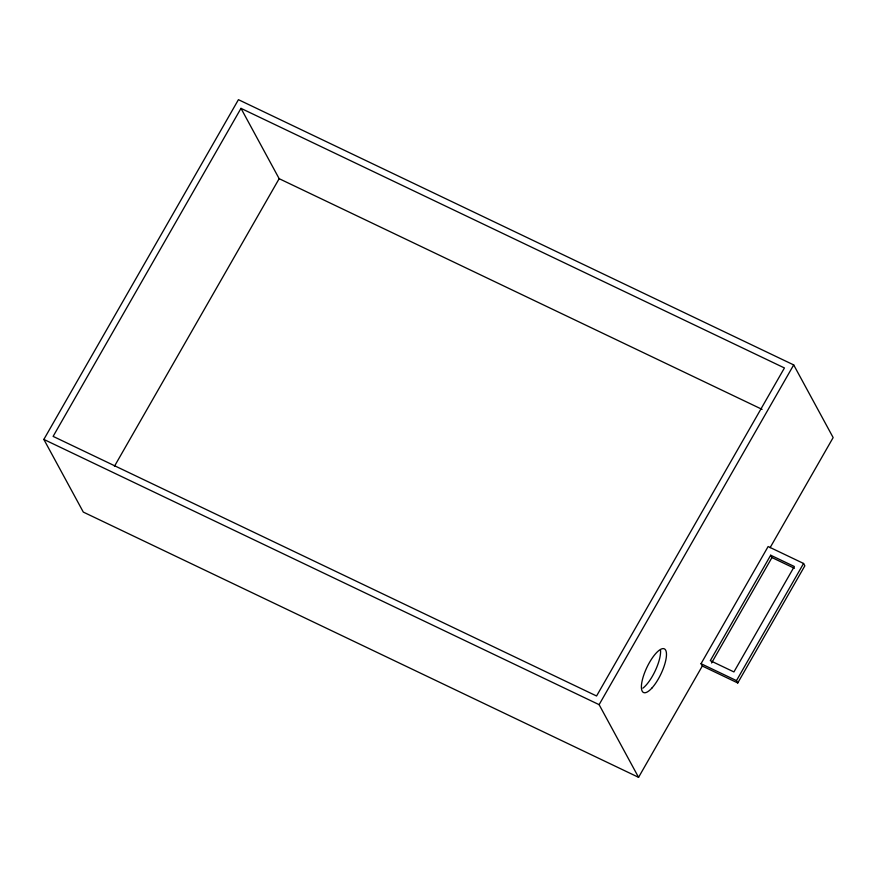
<?xml version="1.0" encoding="UTF-8"?>
<svg xmlns="http://www.w3.org/2000/svg" width="877" height="877" viewBox="0 0 877 877"><rect width="100%" height="100%" fill="white"/><g stroke="black" fill="none" stroke-linecap="round" stroke-linejoin="round"><path stroke-width="1.32" d="M702.313 666.027L737.754 682.964L804.856 565.808L803.573 563.462L768.131 546.535L701.041 663.692L702.313 666.027L638.566 777.329L83.304 512.08L43.85 439.421L238.434 99.671L793.696 364.92L833.15 437.579L770.083 547.697M240.989 108.353L53.113 436.384L596.568 695.987L784.433 367.956L240.989 108.353L279.16 178.678L762.091 409.362M114.438 466.29L279.16 178.678M638.566 777.329L599.112 704.659L793.696 364.92M770.686 555.218L710.304 660.655L733.928 671.935L794.321 566.498L770.686 555.218L771.957 557.553L794.409 568.285M711.576 662.99L771.957 557.553M737.754 682.964L736.483 680.618L803.573 563.462M701.041 663.692L736.483 680.618M43.85 439.421L599.112 704.659M660.524 650.197A24.194 7.761 -64.5 0 1 642.874 688.171M651.918 688.05A24.194 7.761 -64.5 0 0 665.676 650.197A24.194 7.761 -64.5 0 0 644.2 673.843A24.194 7.761 -64.5 0 0 651.918 688.05"/></g></svg>
